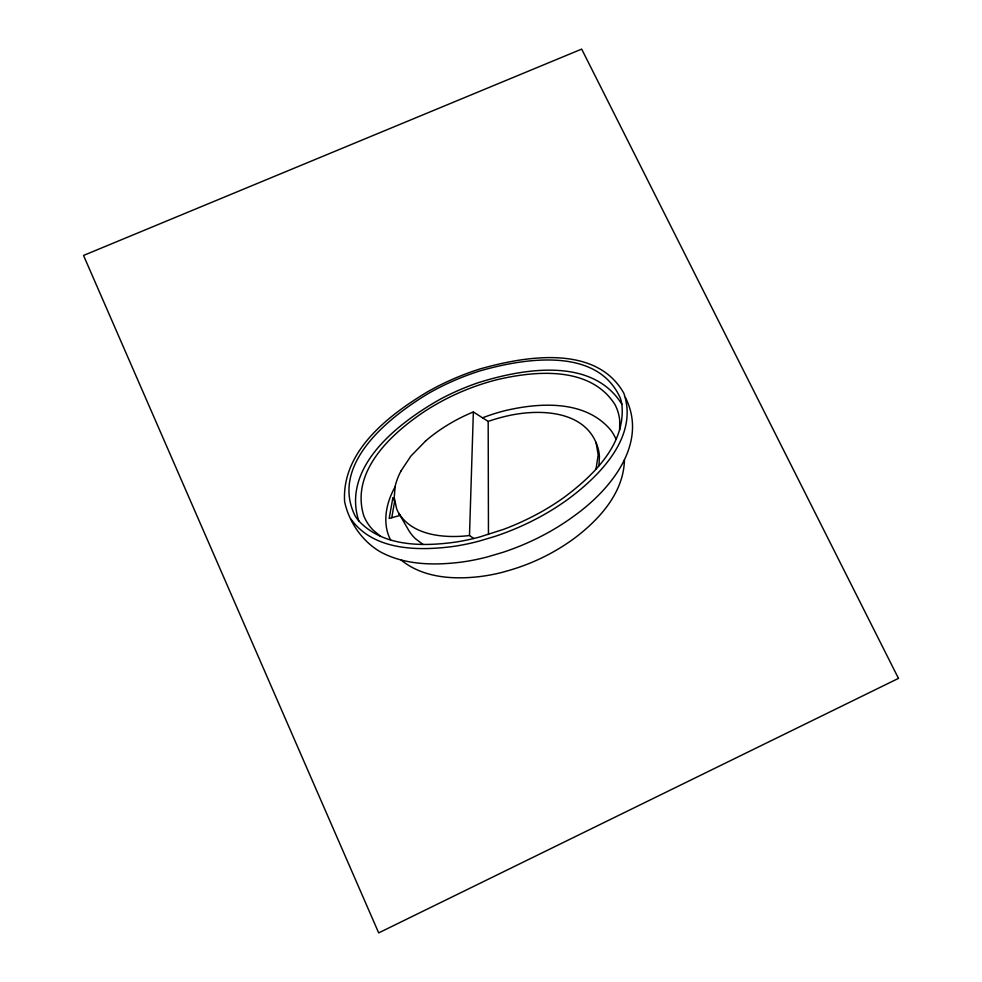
<?xml version="1.0" encoding="UTF-8"?>
<svg xmlns="http://www.w3.org/2000/svg" width="982" height="982" viewBox="0 0 982 982"><rect width="100%" height="100%" fill="white"/><g stroke="black" fill="none" stroke-linecap="round" stroke-linejoin="round"><path stroke-width="1.47" d="M624.429 459.944C623.705 492.804 599.315 519.503 574.458 538.234A207.042 201.347 8.2 0 1 508.786 570.481L503.091 572.113A176.65 172.451 9.3 0 1 480.223 576.532C453.291 579.761 422.935 577.907 401.098 559.998M473.79 538.48L469.494 535.509L473.361 411.961A185.267 182.983 51.9 0 0 441.581 428.839L439.445 430.276A157.329 155.622 43.8 0 0 425.55 441.053M619.63 430.055L619.716 420.566A43.183 42.03 27.1 0 0 614.928 404.51C590.268 365.807 535.632 370.57 496.732 379.764A249.87 246.126 61.3 0 0 424.85 411.237C391.462 433.418 350.12 471.385 363.782 515.808A43.932 43.368 -5.8 0 0 373.209 530.194L380.795 536.454M598.946 465.726L599.425 456.544A38.065 37.218 28.7 0 0 597.351 446C584.916 409.126 536.872 408.635 505.325 416.405A168.266 166.179 51 0 0 488.177 421.425L473.361 411.961M399.465 514.359L399.257 515.648L389.154 518.459L392.812 498.12L394.248 497.714M391.757 517.735L394.641 501.286L392.812 498.12M596.013 469.101L598.185 454.875L596.049 442.44M400.865 471.127L410.893 456.078L425.55 441.053M423.021 544.47L415.447 538.701A38.47 38.089 4.9 0 1 408.61 530.17L398.815 513.279A32.958 32.566 0.9 0 1 396.654 508.86L394.236 497.469L395.108 486.876C386.147 502.674 381.875 523.099 390.554 539.916M358.761 520.865C382.98 546.888 422.776 546.643 455.415 542.125A213.475 206.465 5.1 0 0 479.879 536.933L503.656 529.323A271.867 260.966 4.2 0 0 535.018 515.268L538.774 513.255A246.273 237.128 5.1 0 0 563.373 497.886C592.821 476.16 626.148 444.232 621.852 404.216A44.46 43.196 26.2 0 0 620.403 398.299C597.351 345.971 523.197 358.467 479.928 370.914A272.849 268.552 63 0 0 429.195 393.009C390.578 416.061 329.387 463.529 355.067 515.82A45.295 44.644 -7.4 0 0 358.761 520.865C341.319 466.536 398.815 422.616 440.01 399.33A267.043 262.71 63.8 0 1 477.669 382.894C522.731 368.594 592.183 356.466 621.852 404.216M350.991 519.122C373.455 550.595 417.915 551.025 452.604 546.544A216.666 209.571 5 0 0 479.83 540.91L495.088 536.356A274.555 263.593 4.2 0 0 534.478 519.797L538.369 517.772A258.315 248.483 4.8 0 0 568.038 499.212C599.793 475.754 638.779 436.499 623.852 393.279C596.074 343.835 524.646 356.306 480.026 368.937A282.57 277.931 64.2 0 0 427.612 391.769C388.872 415.067 341.515 451.119 344.608 501.655C348.954 522.129 362.37 541.499 380.586 551.982C405.075 565.153 434.154 565.497 461.11 562.146A207.865 201.715 6 0 0 487.98 556.745L503.005 552.301A261.887 252.386 5.1 0 0 541.733 536.012L545.562 533.999A246.973 238.442 5.7 0 0 574.654 515.55C610.276 489.92 648.721 443.643 625.411 397.55M398.815 513.279C411.483 533.594 438.291 537.424 460.288 536.332A126.874 123.99 8.7 0 0 469.494 535.509M488.177 421.425L488.459 534.478M395.022 486.863A62.529 61.841 10.1 0 1 400.926 471.151M482.616 417.804A196.842 194.129 56.8 0 1 505.03 410.672C539.99 402.387 585.653 399.784 610.914 430.325A45.049 43.994 30.1 0 1 616.07 439.31M898.469 678.378L378.684 932.9L83.531 255.443L581.675 49.1L898.469 678.378"/></g></svg>
